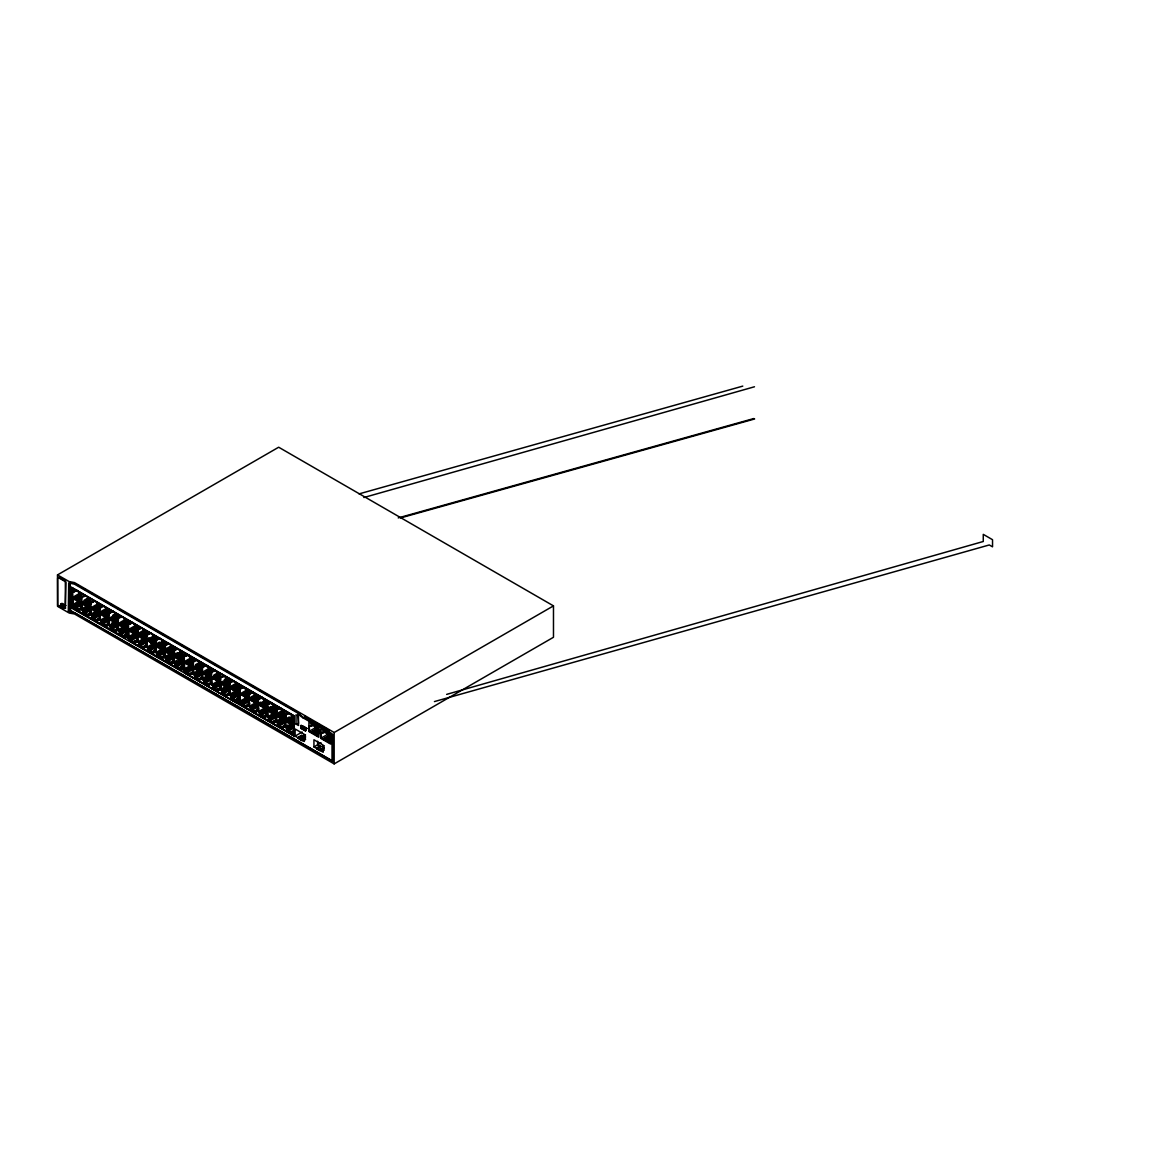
<?xml version="1.0" encoding="UTF-8"?>
<svg xmlns="http://www.w3.org/2000/svg" width="1150" height="1150" viewBox="0 0 1150 1150"><rect width="100%" height="100%" fill="white"/><g stroke="black" fill="none" stroke-linecap="round" stroke-linejoin="round"><path stroke-width="1.5" d="M68.296 611.326A7.533 4.356 0 0 0 69.589 611.929L74.506 612.763L332.695 761.128L332.695 734.261L303.039 717.859A13.067 7.547 60 0 1 297.965 713.173L74.506 584.157L68.698 582.935L68.296 611.326L70.15 610.262L70.15 583.323A9.559 5.52 60 0 1 70.164 582.748L70.208 582.418M125.12 619.678L125.192 619.85A2.199 1.265 60 0 0 125.465 620.382L126.788 621.144L126.414 637.531L126.414 621.359L125.091 620.598A2.199 1.265 60 0 1 124.818 620.066L124.746 619.879A2.429 1.409 60 0 1 124.574 618.47L73.888 589.188A2.429 1.409 60 0 1 73.715 590.41A2.199 1.265 60 0 1 73.37 590.726L72.047 589.964L72.047 606.122L73.37 606.884A1.984 1.15 60 0 1 73.772 608.796L125.048 638.006L74.146 608.594A2.041 1.179 60 0 0 74.046 607.329A1.854 1.064 60 0 0 73.729 606.668L72.047 606.122M127.478 637.603L127.478 621.503M182.174 669.717L182.174 653.559L180.866 652.798A2.199 1.265 60 0 1 180.579 652.266L180.507 652.079A2.429 1.409 60 0 1 180.334 650.67L129.648 621.388A2.429 1.409 60 0 1 129.476 622.61L129.404 622.711A2.199 1.265 60 0 1 129.131 622.912L127.808 622.15L127.808 638.322L129.131 639.084A1.984 1.15 60 0 1 129.533 640.996L180.823 670.191A1.984 1.15 60 0 1 181.226 668.739L182.548 669.516L180.866 668.969A1.854 1.064 60 0 0 180.55 669.242A2.041 1.179 60 0 0 180.449 670.407M237.935 701.917L238.309 685.529L238.309 701.701L236.627 701.155A1.854 1.064 60 0 0 236.311 701.442A2.041 1.179 60 0 0 236.21 702.607L185.308 673.196L236.21 702.607M238.999 702.003L238.999 685.889M293.71 734.117L294.069 717.729L292.387 717.183A2.199 1.265 60 0 1 292.114 716.651L292.028 716.464A2.429 1.409 60 0 1 291.87 715.056L241.184 685.774A2.429 1.409 60 0 1 241.011 686.996L240.939 687.096A2.199 1.265 60 0 1 240.652 687.298L239.344 686.55L239.344 702.707L240.652 703.469A1.984 1.15 60 0 1 241.054 705.381L292.344 734.591A1.984 1.15 60 0 1 292.747 733.125L294.069 733.901L292.387 733.355A1.854 1.064 60 0 0 292.071 733.643A2.041 1.179 60 0 0 291.971 734.793M307.611 719.239C305.037 717.039 308.689 719.354 307.539 718.376M307.898 718.247L308.559 720.116L309.537 719.713M308.847 720.144L309.882 719.727M310.629 721.266L310.629 719.526M314.151 722.444C313.964 724.026 312.8 721.28 312.527 721.539M315.819 723.163C313.519 723.637 317.817 725.133 315.589 723.781L317.242 723.321L316.897 724.888M324.127 727.893C324.573 730.926 324.113 726.182 323.941 727.921M327.247 730.221C326.686 728.841 327.204 730.997 327.937 729.977M328.181 731.457L328.239 729.689L329.374 731.4C327.405 730.221 331.315 733.614 328.239 731.429M324.976 728.496C328.253 729.747 322.963 729.632 325.881 728.338M319.7 725.909L319.427 724.773L320.419 725.679M325.436 728.654L325.68 729.632L325.536 728.439M316.667 724.673L317.975 724.069M317.141 725.089L317.889 724.371M238.984 703.886L238.898 704.663M305.756 717.988L305.224 717.111M318.493 724.701L318.909 724.371M319.341 725.938L318.708 725.938M316.839 724.917L316.523 723.178M318.723 725.377L319.312 725.765M318.262 725.147L319.067 725.621M315.862 723.695L316.121 722.789L315.057 722.473M316.264 723.408L317.041 723.192M322 727.102L321.497 726.024L322.489 727.087M312.168 721.093L312.929 721.798M315.761 722.904L315.014 722.631M305.181 716.464L304.822 717.327M306.432 717.931L307.194 718.434M309.393 719.541L309.752 719.526M317.17 724.701L316.437 724.284M319.743 726.096L320.476 726.469M325.579 729.977L326.197 729.416M305.627 728.87L305.095 730.394L301.53 728.338L301.07 726.239L306.173 729.057M305.382 730.911L306.806 728.41L300.596 725.621L301.228 728.511L305.382 730.911L306.489 728.137M311.506 722.099C312.196 717.715 309.58 724.212 312.067 720.82M304.908 716.536L305.914 716.838M73.37 590.726L73.715 590.41A2.199 1.265 60 0 0 74.017 590.295L74.089 590.194A2.429 1.409 60 0 0 74.261 588.987L73.888 589.188M184.891 655.112L185.251 654.796A2.429 1.409 60 0 0 185.409 653.588L185.783 653.372A2.429 1.409 60 0 1 185.61 654.594A2.199 1.265 60 0 1 185.265 654.896A2.199 1.265 60 0 1 184.891 655.112L183.569 654.35L183.569 670.522L184.891 671.269A1.984 1.15 60 0 1 185.294 673.196M294.314 736.503L294.199 715.918L71.171 587.147L71.171 607.832L294.529 736.359M57.5 574.914L278.674 447.221L553.481 605.878L553.481 637.273L334.161 763.887L74.506 613.971L69.589 613.137A7.533 4.356 0 0 1 68.296 612.533L57.5 606.294L57.5 574.914L69.129 581.555L74.506 582.59L334.161 732.507L553.481 605.878M72.047 589.964L73.729 590.511M78.43 592.092L81.003 596.045L81.003 602.054L72.766 597.296L72.766 591.301L73.974 591.991L77.007 590.238M72.766 597.296L80.371 592.911M80.169 601.738L73.974 605.317L72.766 604.627L72.766 598.618L73.14 604.411L74.333 606.51L75.713 608.364L80.169 609.888L78.43 609.299L78.43 610.363L75.339 608.58L75.339 607.516L81.549 603.937M79.537 595.729L74.822 598.058L80.04 594.694M74.822 598.058L80.385 594.895M81.693 595.283L75.512 598.46L81.075 595.283M58.305 577.789A1.624 0.934 60 0 1 59.398 577.516L64.961 580.721A1.538 0.891 60 0 1 65.967 582.878L65.349 606.064L65.349 583.237A1.538 0.891 60 0 0 64.343 581.081L58.779 577.875A1.624 0.934 60 0 0 57.644 578.738L57.73 604.038A1.596 0.92 60 0 0 58.794 606.352L61.266 607.056L61.266 604.21A1.624 0.934 60 0 1 62.689 603.75M76.202 598.848L80.917 596.519M76.877 599.251L81.262 596.721M77.222 599.452L81.607 596.922M80.859 598.187L77.567 599.639L80.529 597.986M78.257 600.041L81.204 598.374M78.948 600.084L81.549 598.575M72.766 604.627L78.976 601.033M84.036 600.3L87.084 598.546M73.37 606.884L81.636 602.298M70.984 610.032L69.374 609.816L69.992 584.416M84.439 595.556L84.439 596.62L83.059 595.829L83.059 597.238L81.866 596.548L81.866 602.557L89.456 598.158M72.766 598.618L81.377 603.161M89.269 606.984L83.059 610.564L81.866 609.874L81.866 603.865L82.225 609.658L83.433 611.757L87.889 615.394L87.889 614.344L89.269 615.135L89.269 613.712L90.462 614.416L88.895 613.928L89.269 615.135M89.815 600.343L83.921 603.304L89.139 599.941M83.921 603.304L90.778 599.38M75.339 608.58L81.549 605.001M90.16 600.53L84.597 603.707L87.515 602.025M84.597 603.707L90.505 600.731M85.287 604.095L90.85 600.933M84.252 604.828L88.636 602.298M85.632 604.296L90.002 601.781M85.977 604.497L90.347 601.967M84.942 605.216L89.326 602.701M78.43 609.299L81.722 607.401M86.322 604.699L90.692 602.169M86.998 604.742L90.922 602.485M88.032 605.331L90.649 603.822L87.343 605.288L89.959 603.434M78.43 610.363L81.722 608.465M87.343 604.943L90.304 603.635M96.614 602.586L99.188 606.553L99.188 612.548L90.951 607.804L90.951 601.795L92.158 602.485L95.191 600.731M79.796 610.089L79.796 608.681L81.377 609.155L80.169 608.465M82.829 608.321L85.747 606.639M88.032 605.691L90.951 604.009M81.866 609.874L88.061 606.294M83.059 610.564L83.059 611.973L90.721 607.559M90.951 607.804L98.555 603.405M81.866 603.865L90.462 608.408M83.059 611.973L84.439 612.763L90.634 609.184M98.354 612.231L92.158 615.811L90.951 615.121L90.951 609.112L91.324 614.905L93.897 618.858L98.354 620.382L96.614 619.793L96.974 620.641M98.914 605.59L93.006 608.551L98.224 605.188M93.006 608.551L98.843 605.188M84.439 612.763L84.439 613.827L90.634 610.247M99.259 605.791L93.696 608.954L96.614 607.272M93.696 608.954L99.863 605.791M94.717 609.198L99.935 606.179M99.662 607.531L95.062 609.744L99.101 607.027M95.062 609.744L99.446 607.214M87.889 615.394L87.515 614.546L90.807 612.648M95.752 610.147L100.007 607.732M96.097 610.334L99.734 609.069M96.442 610.535L99.389 608.882M91.928 613.568L96.298 611.038M97.118 610.938L100.079 609.27M90.951 615.121L97.161 611.541M100.697 611.671L105.268 609.04M92.158 615.811L92.158 617.219L99.82 612.806M102.609 606.064L102.609 607.114L101.243 606.323L101.243 607.732L100.036 607.042L100.036 613.051L107.64 608.652M90.951 609.112L99.547 613.654M92.158 617.219L93.524 618.01L99.734 614.431M100.036 614.359L100.409 620.152L102.983 624.105L106.073 625.887L106.073 624.838L107.439 625.629L107.439 624.22L108.646 624.91L108.646 618.901L100.036 614.359L100.036 620.367L101.243 621.058L107.453 617.478M107.999 610.837L102.091 613.812L107.324 610.434M102.091 613.812L107.927 610.434M102.091 613.453L107.654 610.636M93.524 618.01L93.524 619.074L99.734 615.494M107.036 611.786L102.781 614.201L105.699 612.519M102.781 614.201L107.496 611.872M103.471 614.603L109.034 611.426M103.816 614.79L108.186 612.274M104.161 614.991L108.531 612.476M96.614 619.793L99.892 617.895M104.492 615.192L108.876 612.663M104.837 615.394L109.221 612.864M105.182 615.595L108.819 614.33M105.527 615.437L108.474 614.129M114.799 613.094L117.372 617.047L117.372 623.056L109.135 618.298L109.135 612.289L110.328 612.979L113.376 611.225M97.98 620.598L97.98 619.174L99.547 619.663L98.354 618.959M106.217 616.184L109.164 614.517M100.036 620.367L106.246 616.788M112.829 615.164L115.877 613.41M101.243 621.058L101.243 622.466L108.905 618.053M109.135 618.298L116.739 613.913M101.243 622.466L102.609 623.271L108.819 619.678M109.135 619.606L109.509 625.399L112.082 629.366L115.158 631.149L115.158 630.085L116.538 630.876L116.538 629.467L117.731 630.157L117.731 624.148L109.135 619.606L109.135 625.614L110.328 626.304L116.538 622.725M117.372 615.883L111.191 619.059L116.409 615.681M111.191 619.059L117.027 615.681M111.191 618.7L116.754 615.883M102.609 623.271L102.609 624.321L108.819 620.741M111.881 619.447L117.444 616.285M112.211 619.649L118.048 616.285M118.464 616.874L112.556 619.85L118.392 616.486M113.246 620.238L117.501 617.823M113.591 620.439L116.509 618.758M106.073 625.887L105.699 625.054L108.991 623.156M117.228 619.174L113.936 620.641L117.846 618.024M113.936 620.641L118.191 618.226M114.612 621.029L117.573 619.376M105.699 625.054L107.439 625.629M107.079 625.844L107.079 624.421L108.646 624.91M111.564 623.228L114.483 621.546M118.565 619.951L115.302 621.431L117.918 619.577M115.302 621.431L118.263 619.764M109.135 625.614L115.331 622.035M110.328 626.304L110.328 627.727L116.538 624.134M120.793 616.558L120.793 617.607L119.427 616.817L119.427 618.24L118.22 617.536L118.22 623.544L125.824 619.16M110.328 627.727L111.708 628.518L117.904 624.939M118.22 624.867L118.594 630.646L121.167 634.613L124.257 636.396L124.257 635.332L125.623 636.122L125.623 634.714L126.831 635.404L126.831 629.395L118.22 624.867L118.22 630.861L119.427 631.551L124.171 628.82M126.457 621.129L120.276 624.306L125.494 620.942M120.276 624.306L126.112 620.942M120.276 623.947L125.839 621.129M111.708 628.518L111.708 629.567L117.904 625.988M125.681 622.366L120.966 624.694L126.788 621.144M130.051 621.532A2.429 1.409 60 0 1 129.849 622.394L129.778 622.495A2.199 1.265 60 0 1 129.504 622.696L128.182 621.934L121.656 625.097L127.219 621.92M122.331 625.499L126.716 622.969M122.676 625.686L127.061 623.171M115.158 631.149L114.799 630.301L118.076 628.403M127.621 623.674L123.021 625.887L126.931 623.271M123.021 625.887L127.406 623.357M123.711 626.29L126.658 624.622M114.799 630.301L116.538 630.876M116.164 631.091L116.164 629.683L117.372 630.372L122.116 627.627M127.722 625.241L124.401 626.678L127.003 624.824M124.401 626.333L127.348 625.025M118.22 630.861L124.43 627.282M142.844 630.746L136.764 634.254L128.527 629.496L128.527 623.487L129.734 624.191L132.768 622.438M119.427 631.551L119.427 632.974L127.089 628.547M119.427 632.974L120.793 633.765L127.003 630.186M128.527 629.496L136.131 625.111M120.793 633.765L120.793 634.829L127.003 631.235M128.527 630.818L128.901 636.597L131.474 640.564L134.564 642.347L134.564 641.283L135.93 642.074L135.93 640.665L137.138 641.355L137.138 635.346L128.527 630.818L128.527 636.812L129.734 637.517L135.944 633.923M136.491 627.282L130.583 630.258L135.815 626.894M130.583 630.258L136.419 626.894M130.583 629.898L136.146 627.081M137.181 627.684L131.272 630.646L136.836 627.483M124.257 636.396L123.884 635.548L127.176 633.65M137.871 628.072L131.963 631.048L137.526 627.886M132.653 631.451L136.907 629.036M132.983 631.637L137.368 629.122M123.884 635.548L125.623 636.122M125.249 636.338L125.249 634.929L126.831 635.404M138.058 629.51L133.328 631.839L137.252 629.223M124.689 638.221A2.041 1.179 60 0 1 124.775 637.057A1.854 1.064 60 0 1 125.091 636.769L126.788 637.316M133.328 631.839L137.713 629.309M134.363 632.083L136.965 630.574M148.896 637.747L145.863 639.501L137.626 634.742L137.626 628.748L138.819 629.438L141.867 627.684M138.029 631.192L134.708 632.629L137.31 630.775M134.708 632.284L137.655 630.976M128.527 636.812L134.737 633.233M127.808 638.322L129.504 638.868A1.854 1.064 60 0 1 129.821 639.515A2.041 1.179 60 0 1 129.907 640.794L180.823 670.191M129.734 637.517L129.734 638.926L137.396 634.498M137.626 634.742L145.231 630.358M129.734 638.926L131.1 639.716L137.31 636.137M137.626 636.065L138 641.858L140.573 645.811L143.649 647.594L143.649 646.53L145.029 647.321L145.029 645.912L146.222 646.602L146.222 640.607L137.626 636.065L137.626 642.059L138.819 642.764L145.029 639.17M145.863 632.327L139.682 635.504L144.9 632.141M139.682 635.504L145.518 632.141M139.682 635.145L145.245 632.342M131.1 639.716L131.1 640.78L137.31 637.186M146.266 632.931L140.372 635.907L146.194 632.529M146.956 633.319L141.048 636.295L146.611 633.133M141.737 636.697L145.993 634.283M142.083 636.884L145.001 635.202M134.564 642.347L134.191 641.499L137.482 639.601M147.143 634.757L142.428 637.086L146.338 634.469M142.428 637.086L146.683 634.671M146.409 636.022L143.103 637.488L146.064 635.821M159.505 642.117L154.948 644.747L146.711 639.989L146.711 633.995L147.919 634.685L150.952 632.931M134.191 641.499L135.93 642.074M135.571 642.289L135.571 640.881L137.138 641.355M147.128 636.439L143.793 637.876L146.754 636.223M137.626 642.059L143.822 638.48M138.819 642.764L138.819 644.173L146.481 639.745M146.711 639.989L154.316 635.605M138.819 644.173L140.199 644.963L146.395 641.384M154.114 644.431L147.919 648.011L146.711 647.321L146.711 641.312L147.085 647.105L148.278 649.204L152.749 652.841L152.749 651.777L154.114 652.567L154.114 651.159L154.114 652.567M154.675 637.776L148.767 640.751L155.293 636.626M148.767 640.751L154.33 637.589M140.199 644.963L140.199 646.027L146.395 642.447M155.365 638.178L149.457 641.154L155.02 637.977M154.862 639.213L150.147 641.542L155.71 638.379M155.552 639.616L150.822 641.944L156.055 638.581M150.822 641.944L156.386 638.768M143.649 647.594L143.29 646.746L146.567 644.848M150.492 643.066L155.897 639.817M151.857 642.534L156.228 640.004M152.548 642.577L156.458 640.32M170.114 646.487L164.033 649.994L155.811 645.236L155.811 639.242L157.004 639.932L160.051 638.178M143.29 646.746L145.029 647.321M144.656 647.536L144.656 646.128L146.222 646.602M156.213 641.686L152.893 643.123L155.494 641.269M152.893 642.778L155.839 641.47M146.711 647.321L152.921 643.727M153.597 643.54L156.515 641.858M147.919 648.011L147.919 649.419L154.114 645.84M155.811 645.236L163.401 640.852M146.711 641.312C150.549 639.716 161.201 651.719 153.741 651.374M147.919 649.419L149.284 650.21L155.494 646.631M163.214 649.678L157.004 653.258L155.811 652.567L155.811 646.559L156.17 652.352L158.743 656.305L161.834 658.087L158.384 656.521L158.384 655.457L164.579 651.878M164.033 642.836L157.866 645.998L164.393 641.887M157.866 645.998L163.688 642.634M149.284 650.21L149.284 651.274L155.494 647.694M164.45 643.425L158.542 646.401L164.378 643.023M159.232 646.789L164.795 643.626M159.577 646.99L162.495 645.308M159.922 646.832L165.14 643.827M159.922 647.191L165.485 644.014M152.749 652.841L152.375 651.992L155.667 650.095M160.612 647.234L164.522 644.977M160.612 647.579L164.867 645.164M164.594 646.516L161.287 647.982L165.212 645.366M177.689 652.611L173.132 655.241L164.896 650.497L164.896 644.489L166.103 645.179L169.136 643.425M161.287 647.982L165.542 645.567M161.978 648.384L165.298 646.933M155.811 652.567L162.006 648.974M162.696 648.787L165.614 647.105L163.041 648.643M161.632 649.851L165.557 647.579M157.004 653.258L157.004 654.666L164.666 650.239M164.896 650.497L172.5 646.099M155.811 646.559L164.407 651.101L164.407 657.096C161.963 654.609 163.243 660.344 163.214 656.406M172.299 654.925L166.103 658.504L164.896 657.814L164.896 651.806L165.269 657.599L166.463 659.697L170.933 663.334L170.933 662.285L172.299 663.076L172.299 661.652L172.299 663.076M173.132 648.082L166.951 651.245L173.478 647.134M166.951 651.245L172.787 647.881M158.384 656.521L164.579 652.941M167.641 651.648L173.478 648.284M167.986 651.849L172.356 649.319M173.046 649.721L168.317 652.036L173.549 648.672M168.317 651.691L172.586 649.621M173.722 650.109L169.007 652.438L172.931 649.822M169.007 652.438L174.57 649.276M161.46 658.303L161.46 657.239L164.752 655.342M169.697 652.841L174.067 650.311M170.042 653.027L174.412 650.512M173.679 651.762L170.387 653.229L174.757 650.699M162.84 656.621L164.033 657.311L168.777 654.58M174.397 652.179L171.062 653.631L174.024 651.964M164.896 657.814L171.106 654.235M171.781 654.034L174.699 652.352L172.126 653.89M180.334 650.67L180.708 650.454A2.429 1.409 60 0 0 180.881 651.863L180.952 652.05M166.103 658.504L166.103 659.913L173.765 655.5M176.554 648.744L176.554 649.808L175.188 649.017L175.188 650.426L173.981 649.736L173.981 655.744L181.585 651.346M164.896 651.806L173.506 656.348L173.506 662.357L172.299 661.652M166.103 659.913L167.469 660.704L173.679 657.124M180.866 652.798L182.548 653.344L176.726 656.894L179.989 655.414M181.398 660.172L175.188 663.751L173.981 663.061L173.981 657.053L174.354 662.846L176.928 666.799L180.018 668.581L176.554 667.014L176.554 665.951L182.764 662.371M181.599 653.329L176.036 656.492L181.269 653.128M167.469 660.704L167.469 661.768L173.679 658.188M176.726 656.894L182.289 653.732M182.016 655.069L177.416 657.297L182.634 653.919M177.416 657.297L181.671 654.882M183.569 654.35L185.265 654.896M178.106 657.685L182.361 655.27M170.933 663.334L170.559 662.486L173.837 660.589M178.437 657.886L182.821 655.356M182.088 656.621L178.782 658.087L181.743 656.42M179.472 658.476L182.39 656.794L179.817 658.317M171.925 661.868L173.132 662.558L176.41 660.661M180.162 658.519L182.764 657.009M185.495 656.377L185.495 654.968L186.875 655.759L186.875 654.695L191.331 658.332L192.524 660.445L192.524 666.439L184.302 661.696L184.302 655.687L185.495 656.377L188.542 654.623M173.981 663.061L180.191 659.482M175.188 663.751L175.188 665.16L182.85 660.747M184.302 661.696L191.892 657.297M176.554 667.014L182.764 663.435M191.705 666.123L185.495 669.702L184.302 669.012L184.302 663.004L184.661 668.797L185.869 670.91L187.234 672.75L191.705 674.274L189.951 673.684L189.951 674.748L186.875 672.966L186.875 671.902L193.071 668.322M191.072 660.129L186.357 662.443L191.576 659.079M186.357 662.443L192.179 659.079M193.214 659.683L187.033 662.846L192.596 659.683M179.644 668.797L179.644 667.733L182.936 665.836M192.438 660.919L187.723 663.248L192.941 659.87M180.018 667.532C182.419 670.421 179.774 665.332 182.591 667.604M187.723 663.248L192.093 660.718M188.413 663.636L192.783 661.106M188.758 663.837L193.128 661.308M192.395 662.572L189.089 664.039L192.05 662.371M192.74 662.774L189.779 664.427L192.697 662.745M190.469 664.47L193.071 662.961M184.302 669.012L190.498 665.433M183.569 670.522L185.265 671.068A1.854 1.064 60 0 1 185.581 671.715A2.041 1.179 60 0 1 185.667 672.98M195.572 664.686L198.605 662.932M185.495 669.702L185.495 671.111L193.157 666.698M193.387 666.942L201.624 671.686L201.624 665.692L199.051 661.739L195.96 659.956L195.96 661.006L194.58 660.215L194.58 661.624L193.387 660.934L193.387 666.942L200.991 662.558M184.302 663.004L192.898 667.546M200.79 671.37L194.58 674.949L193.387 674.259L193.387 668.251L193.761 674.044L194.954 676.157L199.41 679.779L199.41 678.73L200.79 679.521L200.79 678.112L200.79 679.521M201.351 664.729L195.443 667.704L200.661 664.326M195.443 667.704L202.314 663.78M186.875 672.966L193.071 669.386M196.132 668.092L201.696 664.93M196.478 668.294L200.847 665.764M201.537 666.166L196.808 668.495L202.041 665.117M196.808 668.495L202.371 665.318M196.478 669.616L201.882 666.367M189.951 673.684L193.243 671.787M197.843 669.084L202.213 666.554M191.331 673.066L192.898 673.555L191.331 673.066L191.331 674.489M198.533 669.128L202.443 666.871M202.17 668.222L198.878 669.674L201.48 667.819M189.951 674.748L193.243 672.851M203.679 666.871L203.679 665.462L205.045 666.253L205.045 665.203L209.516 668.826L210.709 670.939L210.709 676.947L202.472 672.189L202.472 666.181L203.679 666.871L206.713 665.117M198.878 669.329L201.825 668.021M194.35 672.707L197.268 671.025M199.554 670.076L202.472 668.394M193.387 674.259L199.597 670.68M194.58 674.949L194.58 676.358L202.256 671.945M202.472 672.189L210.076 667.805M193.387 668.251L201.983 672.793M194.58 676.358L195.96 677.163L202.17 673.569M209.875 676.617L203.679 680.196L202.472 679.506L202.472 673.512L202.846 679.291L205.419 683.258L209.875 684.768L208.136 684.192L208.509 685.041M207.791 671.456L204.528 672.951L209.76 669.573M204.528 672.951L210.364 669.573M195.96 677.163L195.96 678.212L202.17 674.633M211.399 670.177L205.217 673.339L210.436 669.976M205.217 673.339L210.781 670.177M205.908 673.742L211.744 670.378M211.197 671.916L206.597 674.13L210.623 671.413M206.597 674.13L210.967 671.614M199.41 679.779L199.051 678.946L202.328 677.048M210.579 673.066L207.273 674.533L211.542 672.117M207.963 674.935L211.255 673.469M200.416 678.313L201.983 678.802L200.79 678.112M203.449 677.954L207.819 675.438M208.653 675.323L211.6 673.656M202.472 679.506L208.682 675.927M213.756 675.179L216.789 673.426M203.679 680.196L203.679 681.619L211.341 677.192M211.571 677.436L219.808 682.194L219.808 676.186L217.235 672.232L214.144 670.45L214.144 671.499L212.764 670.709L212.764 672.132L211.571 671.428L211.571 677.436L219.176 673.052M202.472 673.512L211.083 678.04M203.679 681.619L205.045 682.41L211.255 678.831M218.974 681.864L212.764 685.443L211.571 684.753L211.571 678.759L211.945 684.538L213.138 686.651L217.594 690.288L217.594 689.224L218.974 690.014L218.974 688.606L218.974 690.014M219.794 675.021L213.627 678.198L218.845 674.834M213.627 678.198L219.463 674.834M205.045 682.41L205.045 683.459L211.255 679.88M219.032 676.258L214.303 678.586L219.535 675.223M214.303 678.586L218.572 676.171M214.993 678.989L220.556 675.826M215.338 679.19L219.708 676.66M215.682 679.391L220.053 676.861M208.136 684.192L211.428 682.295M216.028 679.578L220.397 677.062M209.516 683.574L211.083 684.049L209.516 683.574L209.516 684.983M220.627 677.364L216.373 679.779L220.743 677.249M216.373 679.779L219.664 678.313M220.354 678.716L217.048 680.182L220.009 678.514M221.864 677.379L221.864 675.956L223.229 676.761L223.229 675.697L227.686 679.334L228.893 681.433L228.893 687.441L220.656 682.683L220.656 676.689L221.864 677.379L224.897 675.625M217.738 680.57L220.699 678.917M211.571 684.753L217.767 681.174M224.365 679.564L227.398 677.796M212.764 685.443L212.764 686.866L220.426 682.439M220.656 682.683L228.261 678.299M211.571 678.759C215.409 677.163 226.047 689.152 218.601 688.821M212.764 686.866L214.144 687.657L220.34 684.077M228.059 687.111L221.864 690.704L220.656 690L220.656 684.006L221.03 689.799L222.223 691.898L226.694 695.534L226.694 694.471L228.059 695.261L228.059 693.852L228.059 695.261M228.893 680.268L222.712 683.445L227.93 680.081M222.712 683.445L228.548 680.081M214.144 687.657L214.144 688.721L220.34 685.127M229.583 680.671L223.402 683.848L228.62 680.469M223.402 683.848L228.965 680.671M230 681.26L224.092 684.236L229.914 680.872M229.368 682.41L224.768 684.638L229.037 682.223M217.594 690.288L217.235 689.439L220.513 687.542M229.713 682.611L225.458 685.026L228.376 683.344M225.458 685.026L230.057 682.812M226.147 685.429L229.094 683.761M223.086 687.614L226.004 685.932M230.086 684.336L226.838 685.817L229.439 683.962M226.838 685.817L229.784 684.164M220.656 690L226.866 686.421M185.409 653.588L236.469 682.64M230.417 686.564L234.974 683.934M221.864 690.704L221.864 692.113L228.059 688.534M229.756 687.93L237.978 692.688L237.978 686.679L235.405 682.726L232.329 680.944L232.329 682.008L230.949 681.217L230.949 682.626L229.756 681.936L229.756 687.93L237.346 683.546M220.656 684.006L229.267 688.548L229.267 694.543L228.059 693.852M221.864 692.113L223.229 692.904L229.439 689.324M236.095 682.856A2.429 1.409 60 0 0 236.268 684.279L236.339 684.466A2.199 1.265 60 0 0 236.627 684.997L238.309 685.529M235.693 693.206L230.949 695.951L229.756 695.247L229.756 689.253L230.115 695.046L231.322 697.144L235.779 700.781L235.779 699.717L237.159 700.508L237.159 699.099L237.159 700.508M237.978 685.529L231.811 688.692L237.029 685.328M231.811 688.692L237.633 685.328M223.229 692.904L223.229 693.967L229.439 690.374M232.487 689.094L238.05 685.918M232.832 689.281L237.216 686.766M239.085 686.521L233.177 689.482L238.74 686.32M238.122 687.47L233.867 689.885L238.237 687.355M239.344 686.55L241.026 687.096A2.199 1.265 60 0 0 241.299 686.881L241.385 686.78A2.429 1.409 60 0 0 241.586 685.918M226.694 695.534L226.32 694.686L229.612 692.789M233.867 689.885L238.582 687.556M239.157 688.059L234.557 690.273L238.927 687.758M238.539 689.209L235.232 690.676L238.194 689.008M227.686 694.068L228.893 694.758L233.637 692.012M235.923 691.064L238.869 689.411M236.268 691.265L239.186 689.583L236.641 691.136M229.756 695.247L235.951 691.668M254.38 695.132L248.299 698.639L240.062 693.881L240.062 687.887L241.256 688.577L244.303 686.823M230.949 695.951L230.949 697.36L238.611 692.933M229.756 689.253C233.579 687.657 244.231 699.66 236.785 699.315M230.949 697.36L232.329 698.151L238.524 694.571M240.062 693.881L247.667 689.497M232.329 698.151L232.329 699.214L238.524 695.635M247.466 698.323L241.256 701.902L240.062 701.212L240.062 695.204L240.436 700.997L241.629 703.096L246.086 706.732L246.086 705.669L247.466 706.459L247.466 705.051L247.466 706.459M248.026 691.668L242.118 694.643L247.336 691.279M242.118 694.643L247.954 691.279M248.702 692.07L242.794 695.046L248.371 691.869M235.779 700.781L235.405 699.933L238.697 698.036M249.392 692.473L243.484 695.434L249.047 692.271M244.174 695.836L248.544 693.306M244.519 696.038L248.889 693.508M249.119 693.809L244.864 696.224L249.234 693.709M236.627 701.155L238.309 701.701M244.864 696.224L249.579 693.896M245.884 696.469L248.501 694.959M260.418 702.133L257.384 703.886L249.147 699.128L249.147 693.134L250.355 693.824L253.388 692.07M249.564 695.577L246.229 697.015L248.846 695.161M246.229 696.67L249.191 695.362M240.062 701.212L246.258 697.619M239.344 702.707L241.026 703.254A1.854 1.064 60 0 1 241.342 703.901A2.041 1.179 60 0 1 241.443 705.18L292.344 734.591M240.652 703.469L248.917 698.884M249.147 699.128L256.752 694.744M240.062 695.204C243.901 693.608 254.538 705.611 247.092 705.266M241.256 701.902L241.256 703.311L242.636 704.102L248.831 700.523M256.551 703.57L250.355 707.149L249.147 706.459L249.147 700.451L249.521 706.244L250.714 708.342L255.185 711.979L255.185 710.916L256.551 711.721L256.551 710.298L256.551 711.721M257.384 696.727L251.203 699.89L256.421 696.526M251.203 699.89L257.039 696.526M242.636 704.102L242.636 705.166L248.831 701.586M257.801 697.317L251.893 700.293L257.729 696.929M258.491 697.719L252.583 700.681L258.146 697.518M258.822 697.906L253.259 701.083L256.177 699.401M246.086 706.732L245.726 705.884L249.004 703.987M253.259 701.083L257.859 698.869M253.949 701.471L258.204 699.056M254.294 701.673L258.664 699.157M257.931 700.408L254.639 701.874L257.586 700.206M271.041 706.503L266.469 709.133L258.247 704.389L258.247 698.381L259.44 699.071L262.488 697.317M255.329 702.276L258.276 700.609M255.659 702.463L258.577 700.781L256.033 702.334M249.147 706.459L255.357 702.866M250.355 707.149L250.355 708.558L258.017 704.131M258.247 704.389L265.837 699.991M249.147 700.451C252.986 698.855 263.637 710.858 256.177 710.513M250.355 708.558L251.721 709.349L257.931 705.769M265.65 708.817L259.44 712.396L258.247 711.706L258.247 705.697L258.606 711.491L259.814 713.589L264.27 717.226L264.27 716.177L265.65 716.967L265.65 715.544L265.65 716.967M266.196 702.176L260.303 705.137L266.829 701.026M260.303 705.137L265.866 701.974M251.721 709.349L251.721 710.413L257.931 706.833M266.886 702.564L260.978 705.539L266.541 702.363M267.576 702.966L261.668 705.928L267.231 702.765M267.921 703.168L262.358 706.33L266.728 703.8M255.185 711.979L254.811 711.131L258.103 709.234M262.358 706.33L267.073 704.001M263.034 706.732L267.418 704.202M263.379 706.919L267.763 704.404M263.724 707.121L268.108 704.591M281.649 710.872L275.569 714.38L267.332 709.636L267.332 703.628L268.539 704.317L271.572 702.564M265.132 707.581L267.734 706.071L264.414 707.523L267.03 705.654M264.414 707.164L267.361 705.856M258.247 711.706L264.442 708.127M265.132 707.926L268.051 706.244M259.44 712.396L259.44 713.805L265.65 710.226M267.332 709.636L274.936 705.238M258.247 705.697C262.071 704.116 272.723 716.105 265.276 715.76M259.44 713.805L260.82 714.596L267.016 711.016M274.735 714.064L268.539 717.643L267.332 716.953L267.332 710.944L267.706 716.738L270.279 720.691L273.355 722.473L269.905 720.906L269.905 719.842L276.115 716.263M275.569 707.221L269.387 710.384L275.914 706.273M269.387 710.384L275.224 707.02M260.82 714.596L260.82 715.659L267.016 712.08M275.986 707.811L270.077 710.786L275.914 707.423M276.316 708.012L270.753 711.189L273.671 709.492M270.753 711.189L276.661 708.213M271.443 711.577L277.006 708.414M264.27 717.226L263.896 716.378L267.188 714.481M272.133 711.62L276.043 709.363M272.133 711.979L276.388 709.564M276.072 710.887L272.823 712.367L276.848 709.651M272.823 712.367L277.193 709.852M289.211 716.996L284.654 719.627L276.417 714.883L276.417 708.874L277.624 709.564L280.658 707.811M276.762 711.275L273.499 712.77L276.115 710.901M273.499 712.77L276.46 711.102M267.332 716.953L273.542 713.374M274.217 712.827L276.834 711.318M274.217 713.187L277.179 711.519M268.539 717.643L268.539 719.052L276.201 714.639M276.417 714.883L284.021 710.499M267.332 710.944L275.928 715.487L275.928 721.496C273.484 718.994 274.764 724.73 274.735 720.791M276.417 716.191L276.791 721.984L279.364 725.938L282.454 727.72L282.454 726.671L283.82 727.461L283.82 726.053L285.027 726.742L285.027 720.734L276.417 716.191L276.417 722.2L277.624 722.89L283.834 719.311M284.381 712.669L278.473 715.645L283.705 712.267M278.473 715.645L284.036 712.468M269.905 720.906L276.115 717.327M285.071 713.058L279.162 716.033L284.726 712.871M284.567 714.107L279.853 716.436L284.107 714.021M280.543 716.824L286.106 713.661M272.996 722.689L272.996 721.625L276.273 719.727M280.873 717.025L285.257 714.495M281.218 717.226L285.603 714.696M281.563 717.428L285.947 714.898M281.908 717.614L286.278 715.099M282.253 717.816L285.171 716.134M274.361 721.007L275.569 721.711L280.312 718.966M283.317 718.074L285.919 716.565L282.598 718.017L285.2 716.163M282.598 717.658L285.545 716.349M276.417 722.2L282.627 718.621M283.317 718.434L286.264 716.766M291.856 715.056L292.229 714.84A2.429 1.409 60 0 0 292.402 716.249L292.474 716.436M277.624 722.89L277.624 724.299L285.286 719.886M285.516 720.13L293.753 724.888L293.753 718.879L291.18 714.926L288.089 713.144L288.089 714.193L286.709 713.402L286.709 714.811L285.516 714.121L285.516 720.13L293.121 715.746M277.624 724.299L278.99 725.104L285.2 721.51M292.919 724.558L286.709 728.137L285.516 727.447L285.516 721.452L285.89 727.231L288.463 731.199L291.539 732.981L288.089 731.4L288.089 730.351L294.285 726.771M287.572 720.533L292.79 717.514M287.572 720.892L293.408 717.514M278.99 725.104L278.99 726.153L285.2 722.574M294.156 718.319L288.262 721.28L293.48 717.916M288.262 721.28L292.632 718.764M288.262 720.935L293.825 718.117L292.387 717.183M293.207 719.268L288.938 721.683L291.856 720.001M288.938 721.683L293.537 719.469M289.627 722.071L293.882 719.656M282.454 727.72L282.081 726.886L285.373 724.989M289.973 722.272L294.342 719.742M293.609 721.007L290.317 722.473L293.264 720.806M290.993 722.876L293.954 721.208M283.82 727.461L283.461 726.254L284.654 726.958L287.946 725.061M291.683 722.919L294.299 721.409M285.516 727.447L291.712 723.867M303.039 717.859L303.658 717.499A13.067 7.547 60 0 1 302.766 716.939M305.368 716.953L306.245 717.499L305.857 716.867M305.167 718.06L305.756 718.462M286.709 728.137L286.709 729.56L294.371 725.133M296.01 724.069L298.482 725.492L298.482 716.22L296.01 714.797L296.01 724.069L298.468 723.336L297.85 714.423M288.089 731.4L294.285 727.821M309.336 719.224L308.574 719.727M309.537 719.785C308.186 720.274 310.759 721.625 309.911 719.828M291.18 733.183L291.18 732.133L294.457 730.236M291.18 732.133L292.919 732.708L291.539 731.918M301.228 728.511L304.606 726.57M312.354 722.229L313.217 722.143M313.562 721.452L312.786 721.51M306.806 728.41L300.596 725.621M317.989 728.784L312.096 731.759L317.026 728.582L317.026 729.977L318.334 730.724L318.334 736.388L309.379 731.213L309.379 725.549L310.687 726.311L313.246 724.831M305.152 734.692L297.994 737.811L301.084 740.312L304.333 741.477L304.333 734.347L295.076 728.985L295.076 736.129L302.177 732.018M318.306 724.399L317.515 723.666M318.248 724.73L318.981 725.089M318.852 725.003L319.384 724.802M301.702 735.137L297.994 737.466L301.084 739.249L304.793 736.92L301.702 735.669M309.379 731.213L316.164 727.303L317.989 728.352L312.096 731.759M299.848 737.107L297.994 738.171L301.084 739.953L302.939 738.889L299.848 736.747M305.569 734.994L304.031 735.526L304.175 737.049L305.569 736.417M322.029 726.383L322.661 726.829M317.774 729.014L312.843 732.191L318.363 728.999M322.273 727.993L321.396 727.016M301.084 739.594L304.793 736.92M312.843 732.191L318.521 729.445M318.895 729.661L313.591 732.622L317.731 730.236M305.411 737.826L304.031 738.458L304.175 739.967L305.411 739.263M313.591 732.622L319.484 729.646M304.333 738.631L305.569 737.912M319.643 730.092L314.338 733.053L318.478 730.667M314.338 733.053L318.838 730.883M315.071 733.484L319.211 731.098M304.333 740.054L305.569 739.349M315.445 733.7L319.585 731.314M315.819 733.916L318.665 732.378M316.192 734.131L318.952 732.536M319.7 732.967L316.566 734.347L319.039 732.593M316.566 734.347L319.412 732.809M326.154 729.804L326.83 728.928L327.836 729.819M327.549 731.055L326.629 730.293M322.589 733.125L322.589 731.803L324.084 732.651L324.084 731.659L328.929 735.454L330.237 737.538L330.237 743.202L321.281 738.027L321.281 732.378L322.589 733.125L325.148 731.644M329.432 730.811L328.656 730.351L329.432 731.012M321.281 738.027L328.066 734.117L329.892 735.181M329.892 735.612L323.998 738.573L329.317 735.612M323.998 738.573L329.518 735.396L327.678 734.332M329.259 736.834L324.746 739.004L329.676 735.827M324.746 739.004L330.05 736.043M330.007 737.265L325.493 739.436L330.424 736.259M325.493 739.436L330.798 736.474M330.754 737.696L326.241 739.867L331.171 736.69M319.959 750.389C328.095 748.549 319.355 743.504 316.868 748.607L323.207 752.273L323.207 745.143L313.936 739.781L313.936 746.925L321.051 742.814M326.241 739.867L330.381 737.481M330.194 738.976L326.988 740.298L331.128 737.912M330.567 739.191L327.721 740.729L330.481 739.134M327.721 740.729L330.941 739.407M328.469 741.161L331.229 739.565M321.813 749.685L319.959 750.044L316.868 748.262L320.577 745.933M316.868 748.262L318.723 747.184L321.813 748.966M324.286 745.703L322.906 746.321L323.049 747.845L324.286 747.126M316.868 748.075L319.959 749.857L323.668 747.716M324.286 748.621L322.906 749.254L323.049 750.763L324.286 750.059M294.184 736.561L294.199 715.904L71.631 587.42L71.616 608.077M363.846 497.533L754.486 386.774M446.646 694.384L983.264 541.492L983.264 534.348L992.536 539.709L992.536 546.839L989.288 544.956L434.427 701.586M359.03 493.896L742.785 386.113M69.374 609.816L332.695 761.128M398.231 517.917L753.868 418.528M400.732 517.874L754.644 418.974M327.721 731.069L327.189 729.891M315.488 722.301L315.689 722.732M306.748 718.304L307.496 718.405M74.865 583.654L77.984 585.451M81.089 587.247L85.747 589.936M88.852 591.732L91.957 593.515M95.062 595.312L107.496 602.485M110.601 604.282L113.706 606.079M116.811 607.876L127.693 614.158M130.798 615.94L169.639 638.365M172.744 640.162L205.376 658.993M208.481 660.79L219.348 667.072M222.453 668.869L227.125 671.557M230.23 673.354L233.335 675.136M236.44 676.933L241.097 679.621M244.217 681.418L247.322 683.215M250.427 685.012L269.071 695.779M272.176 697.561L297.031 711.922M305.196 718.376L315.891 724.558M318.938 726.326L331.171 733.384M315.776 727.519L317.616 728.568M317.4 728.798L312.182 724.845L312.182 725.837L310.687 724.974L310.687 726.311M236.627 684.997L237.935 685.745M315.445 731.055L319.686 733.499M327.348 737.869L330.165 739.508M301.99 725.707L306.547 728.338L306.001 729.876L302.292 727.734L301.99 725.707L302.436 727.821M306.072 730.509L301.918 728.108L301.3 725.219M81.866 602.557L90.088 607.301L90.088 601.306L87.515 597.339M100.036 613.051L108.272 617.794L108.272 611.8L105.699 607.847M118.22 623.544L126.457 628.303L126.457 622.294L123.884 618.341M173.981 655.744L182.218 660.488L182.218 654.494L179.644 650.526M173.981 657.053L182.218 661.811L182.218 667.819L181.024 667.115M285.516 721.452L293.753 726.196L293.753 732.205L292.546 731.515L292.546 732.924M320.577 746.465L317.644 744.783L317.644 741.218M154.114 651.159L155.322 651.849M218.974 688.606L220.167 689.296M237.159 699.099L238.352 699.789M247.466 705.051L248.659 705.741M256.551 710.298L257.758 710.988M265.65 715.544L266.843 716.249M292.919 731.299L294.113 731.989M161.834 657.024L163.214 657.829M273.355 721.424L274.735 722.214M75.339 607.516L73.974 606.726L73.974 605.317M87.515 614.546L88.895 615.336M152.375 651.992L153.741 652.783M157.004 654.666L158.384 655.457M161.46 657.239L162.84 658.03M170.559 662.486L171.925 663.277M175.188 665.16L176.554 665.951M179.644 667.733L181.024 668.538M185.495 671.111L186.875 671.902M199.051 678.946L200.416 679.736M217.235 689.439L218.601 690.23M226.32 694.686L227.686 695.477M235.405 699.933L236.785 700.724M245.726 705.884L247.092 706.675M254.811 711.131L256.177 711.922M263.896 716.378L265.276 717.169M268.539 719.052L269.905 719.842M272.996 721.625L274.361 722.43M282.081 726.886L283.461 727.677M286.709 729.56L288.089 730.351M125.091 636.769L126.414 637.531M84.439 613.827L87.515 615.609M93.524 619.074L96.614 620.856M102.609 624.321L105.699 626.103M111.708 629.567L114.799 631.35M120.793 634.829L123.884 636.611M131.1 640.78L134.191 642.562M140.199 646.027L143.29 647.809M149.284 651.274L152.375 653.056M167.469 661.768L170.559 663.55M195.96 678.212L199.051 679.995M205.045 683.459L208.136 685.242M214.144 688.721L217.235 690.503M223.229 693.967L226.32 695.75M232.329 699.214L235.405 700.997M242.636 705.166L245.726 706.948M251.721 710.413L254.811 712.195M260.82 715.659L263.896 717.442M278.99 726.153L282.081 727.936M313.936 746.925L316.868 748.607M295.076 736.129L297.994 737.811M319.959 750.749L316.868 748.966L318.723 747.184M62.876 603.923L65.967 605.705M65.349 606.064L62.258 604.282A1.624 0.934 60 0 0 60.648 604.569L60.648 607.416M61.266 607.056L59.412 605.992A1.596 0.92 60 0 1 58.909 605.561M69.374 608.652L70.15 609.098M63.408 607.789C69.575 610.693 60.734 601.522 62.546 606.956M236.641 684.063L236.713 684.25A2.199 1.265 60 0 0 237.001 684.782M302.953 726.081L303.226 727.361M334.161 732.507L334.161 763.887M332.077 734.62L332.077 761.487M284.654 719.627L284.654 713.633L283.461 711.519L278.99 707.897L278.99 708.946L277.624 708.156L277.624 709.564M284.654 720.949L284.654 726.958M275.569 714.38L275.569 708.386L274.361 706.273L269.905 702.636L269.905 703.699L268.539 702.909L268.539 704.317M275.569 715.702L275.569 721.711M266.469 709.133L266.469 703.139L265.276 701.026L260.82 697.389L260.82 698.452L259.44 697.662L259.44 699.071M266.469 710.456L266.469 716.45M257.384 703.886L257.384 697.878L256.177 695.779L251.721 692.142L251.721 693.206L250.355 692.415L250.355 693.824M257.384 705.209L257.384 711.203M248.299 698.639L248.299 692.631L247.092 690.532L242.636 686.895L242.636 687.959L241.256 687.168L241.256 688.577M248.299 699.962L248.299 705.956M239.703 686.334L239.703 702.492M237.978 694.011L237.978 700.005M228.893 688.749L228.893 694.758M219.808 683.503L219.808 689.511M210.709 678.256L210.709 684.264M201.624 673.009L201.624 679.018M192.524 667.762L192.524 673.771M183.942 661.322L183.942 664.916M173.132 655.241L173.132 649.247L170.559 645.279M173.132 656.564L173.132 662.558M167.469 643.497L167.469 644.561L166.103 643.77L166.103 645.179M164.033 649.994L164.033 643.986L161.46 640.033M164.033 651.317L164.033 657.311M158.384 638.25L158.384 639.314L157.004 638.523L157.004 639.932M154.948 644.747L154.948 638.739L152.375 634.786M154.948 646.07L154.948 652.064M149.284 633.003L149.284 634.067L147.919 633.276L147.919 634.685M145.863 639.501L145.863 633.492L143.29 629.539M145.863 640.809L145.863 646.817M140.199 627.756L140.199 628.82L138.819 628.029L138.819 629.438M136.764 634.254L136.764 628.245L134.191 624.292M136.764 635.562L136.764 641.571M131.1 622.509L131.1 623.573L129.734 622.768L129.734 624.191M128.182 621.934L128.182 638.106M126.457 629.611L126.457 635.619M117.372 624.364L117.372 630.372M111.708 611.311L111.708 612.361L110.328 611.57L110.328 612.979M108.272 619.117L108.272 625.126M99.188 613.87L99.188 619.879M93.524 600.803L93.524 601.867L92.158 601.076L92.158 602.485M90.088 608.623L90.088 614.617M81.003 603.376L81.003 609.371M75.339 590.309L75.339 591.373L73.974 590.582L73.974 591.991M72.421 596.936L72.421 600.53M301.875 716.277A13.067 7.547 60 0 1 301.444 715.904M300.581 715.113A13.067 7.547 60 0 1 300.164 714.696M299.762 714.251A13.067 7.547 60 0 1 299.359 713.791M125.005 637.675A1.984 1.15 60 0 1 125.465 636.539M236.541 702.061A1.984 1.15 60 0 1 236.986 700.939M61.439 605.777C63.379 612.188 67.577 605.576 61.439 605.777M318.794 727.993L308.919 722.286L308.919 731.558L318.794 737.265L318.794 727.993M330.697 734.821L320.821 729.114L320.821 738.386L330.697 744.093L330.697 734.821"/></g></svg>
